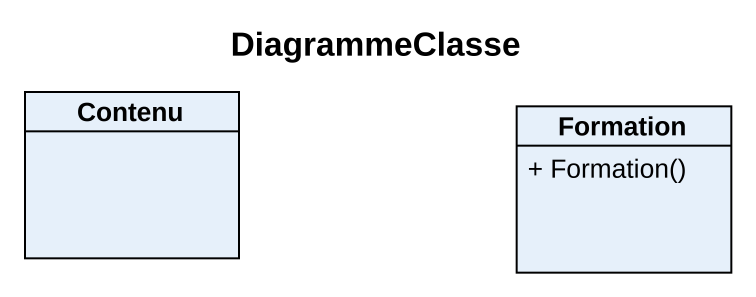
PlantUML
@startuml
title DiagrammeClasse
hide circle
hide empty members
skinparam classAttributeIconSize 0
class Contenu
class Formation {
  + Formation()
}
@enduml
